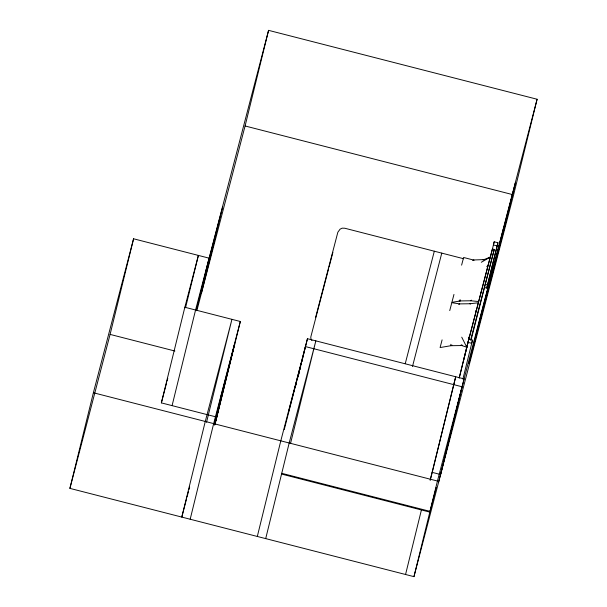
<?xml version="1.0" encoding="UTF-8"?>
<svg xmlns="http://www.w3.org/2000/svg" width="607" height="607" viewBox="0 0 607 607"><rect width="100%" height="100%" fill="white"/><g stroke="black" fill="none" stroke-linecap="round" stroke-linejoin="round"><path stroke-width="0.91" d="M461.388 344.935L461.244 345.558L450.978 345.694L440.098 347.553L442.101 339.882M172.085 405.628L195.568 310.01L268.575 30.35L537.096 99.245L513.613 194.87L413.951 576.65L69.904 488.377L93.387 392.752L133.578 238.786L209.104 258.165L196.205 310.67M69.904 488.377L110.095 334.404L133.578 238.786M214.825 424.824L216.836 417.115L161.363 402.881L184.847 307.256L198.383 255.41L185.507 307.817M201.41 293.295L222.708 206.805L205.894 271.223M196.88 310.617L245.084 125.968L268.575 30.35M190.181 519.235L213.664 423.61L240.326 321.49L184.847 307.256M214.203 424.232L221.608 394.095M214.696 424.991L233.088 350.102M214.832 424.695L234.734 343.661L221.198 395.514M216.836 417.115L240.326 321.49M257.315 536.459L280.798 440.841L307.453 338.714L464.097 378.905L440.614 474.53M284.251 429.581L300.222 367.326L297.529 378.282M295.738 385.589L296.406 382.85M298.181 375.991L305.404 346.574L462.048 386.765L438.558 482.383M298.196 376.416L298.872 373.654M300.002 369.056L300.677 366.302M301.808 361.704L307.453 338.714M265.699 538.614L289.19 442.989L315.845 340.868L290.533 443.429M405.248 363.669L434.316 251.207M412.487 366.499L441.775 253.119M405.559 574.495L421.417 509.956M432.222 472.375L455.705 376.75L430.166 480.228L432.222 472.375L439.772 474.31M459.165 378.108L467.951 342.34L471.685 343.296L472.504 340.155L468.771 339.199L459.309 377.721M490.198 257.892L494.204 241.791L497.93 242.747L486.746 288.082L484.507 287.506M467.785 343.213L492.391 248.946L494.257 249.424L471.085 339.966M413.951 576.65L437.442 481.032L537.096 99.245M435.955 488.544L436.145 487.785L429.802 512.111L281.557 474.067M462.898 379.064L472.504 340.155M486.746 288.082L497.93 242.747M479.538 320.572L468.999 363.396L505.085 225.136M480.865 317.878L490.752 277.627M481.685 314.73L491.571 274.485M492.892 271.792L503.598 228.399M504.925 225.705L515.464 182.882L479.378 321.141M463.611 360.209L466.942 347.265M161.363 402.881L166.584 382.865M167.062 381.052L167.775 378.32M186.546 498.848L181.789 517.081L205.272 421.463L231.935 319.335L206.539 422.252M187.024 497.019L188.451 491.549M188.929 489.728L189.642 486.989M288.333 412.737L301.861 360.884M315.625 317.355L337.841 232.246L340.095 229.158L342.189 228.156L344.768 228.232L463.718 258.749M328.592 268.802L310.921 336.521A5.607 4.735 13.8 0 0 311.952 340.535M329.07 266.974L332.894 252.33M449.749 310.602L451.813 302.688L459.658 303.887L469.932 303.75L478.346 302.787L466.753 347.196L460.781 345.224M453.968 294.433L451.904 302.347L460.432 300.928L470.706 300.784L478.673 301.527L490.266 257.118L483.035 259.971M461.608 265.153L463.611 257.482L474.09 260.191M494.204 241.791L493.377 244.932L497.11 245.888M470.607 340.034L494.257 249.424M475.827 311.338L476.29 310.67L475.402 311.695M486.776 266.739L488.21 265.009M472.701 260.486L473.354 259.978L484.485 259.584M470.706 300.784L471.556 300.154M458.763 304.494L459.658 303.887M451.942 345.057L450.978 345.694L450.826 344.283M461.745 345.262L461.244 345.558L462.162 345.087M481.29 262.27L490.266 257.118M459.067 300.928L460.432 300.928L460.038 299.63M245.084 125.968L512.695 194.635M485.327 284.364L487.565 284.933M110.095 334.404L174.892 351.028M93.387 392.752L437.442 481.032M281.739 473.316L429.991 511.352M469.932 303.75L470.554 303.986M480.486 293.5L480.456 292.331M461.737 337.173L466.753 347.196M468.407 337.113L468.809 339.313"/></g></svg>
